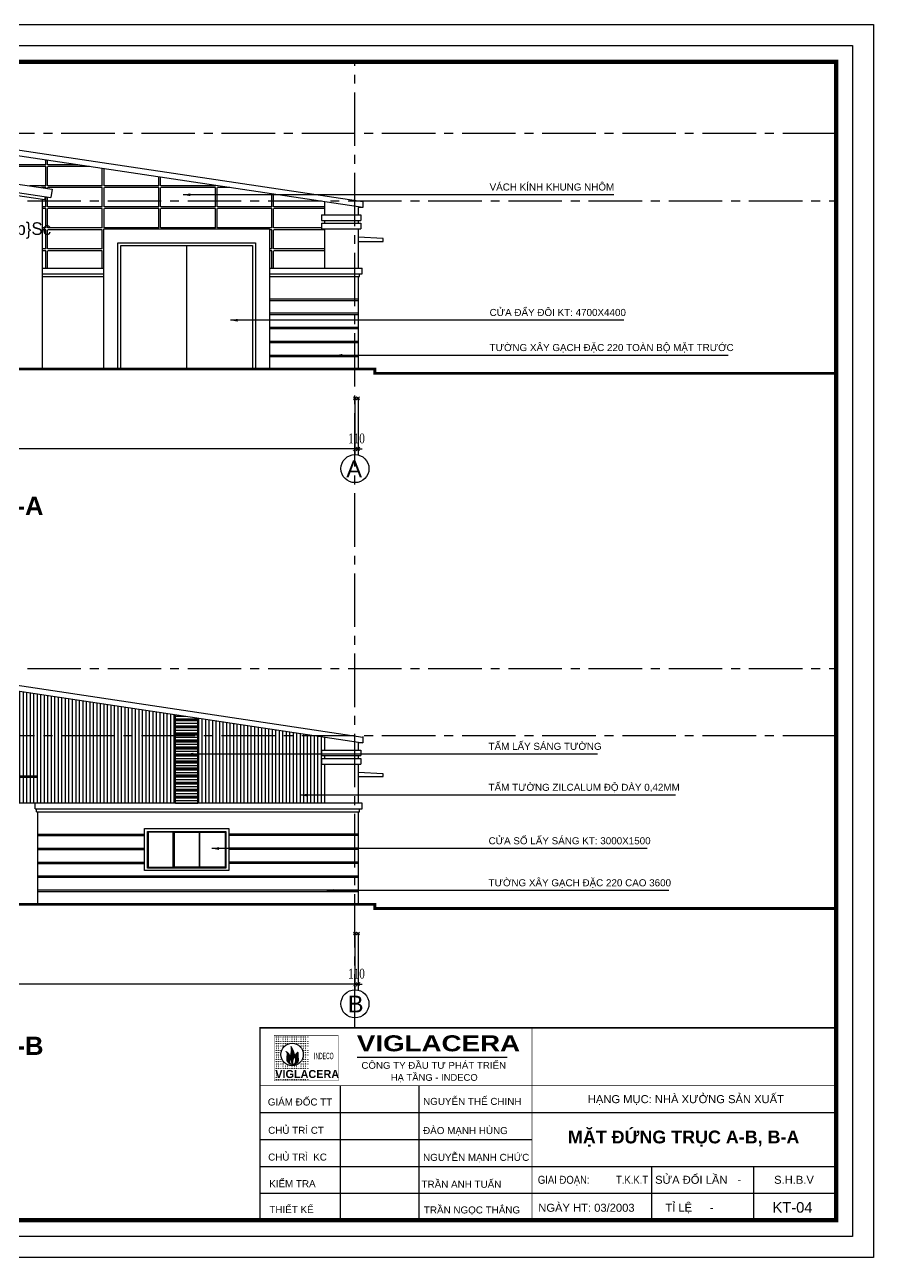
# Model space of a CAD drawing. Extents: x -32628 to 190565, y 82974 to 183560.
# Drawn here: x -2831 to 27424, y 139618 to 183560 of the extents above; entities that cross this region are included whole.
import ezdxf
from ezdxf.enums import TextEntityAlignment as Align

# ---------------------------------------------------------------- set-up
doc = ezdxf.new("R2010")
doc.units = 0
doc.header["$LTSCALE"] = 100
doc.header["$MEASUREMENT"] = 0
doc.header["$PDMODE"] = 35
doc.header["$PDSIZE"] = 50
doc.linetypes.add('CENTER2', pattern=[28.575, 19.05, -3.175, 3.175, -3.175])
doc.layers.get('0').update_dxf_attribs({"linetype": 'CONTINUOUS'})
for name, color, linetype in [('DWGshare.com_BH_DWGshare.com', 137, 'CONTINUOUS'), ('DWGshare.com_DIM_DWGshare.com', 8, 'CONTINUOUS'), ('DWGshare.com_TEXT_DWGshare.com', 2, 'CONTINUOUS'), ('DWGshare.com_THAY_DWGshare.com', 9, 'CONTINUOUS'), ('DWGshare.com_WALLS_BLINE_DWGshare.com', 251, 'CENTER2'), ('DWGshare.com_WALLS_DWGshare.com', 31, 'CONTINUOUS')]:
    doc.layers.add(name, color=color, linetype=linetype)
doc.layers.add('DWGshare.com_DEFPOINTS_DWGshare.com', color=7, linetype='CONTINUOUS', plot=False)
doc.styles.add('1', font='vntimeh.shx', dxfattribs={"width": 0.75})
doc.styles.add('3', font='vnccsa__.shx')
doc.styles.add('CLARENDON', font='', dxfattribs={"height": 2.5})
doc.styles.add('VHARIAL', font='')
doc.styles.add('VHAVANB', font='')
doc.styles.get('CLARENDON').set_extended_font_data('.VnClarendon')
doc.styles.get('VHARIAL').set_extended_font_data('.VnArialH')
doc.styles.get('VHAVANB').set_extended_font_data('.VnArialH', bold=True)
doc.dimstyles.new('D2-100', dxfattribs={"dimtxt": 350, "dimasz": 150, "dimexe": 200, "dimexo": 0, "dimgap": 100, "dimtad": 1, "dimdec": 0, "dimzin": 0, "dimdsep": 46, "dimtxsty": '1', "dimblk1": 'ARCHTICK', "dimblk2": 'ARCHTICK', "dimsah": 1, "dimcen": 0.09, "dimclrd": 256, "dimclre": 256, "dimclrt": 2, "dimadec": 0, "dimazin": 0, "dimtfac": 1, "dimtdec": 0, "dimtmove": 2, "dimatfit": 3, "dimldrblk": 'ARCHTICK', "dimfxl": 1, "dimtolj": 1, "dimtzin": 0, "dimarcsym": 0})

# ---------------------------------------------------------------- blocks, each defined once
blk = doc.blocks.new('1')
h = blk.add_hatch()
h.set_pattern_fill('ANSI31', scale=31.573944, style=0)
h.set_pattern_definition([(45, (-43346.0446, -30216.994), (-2.7907687, 2.7907687), [])])
h.paths.add_polyline_path([(3392, -2735, 0.0668459), (3389, -2591, 0.0273913), (3374, -2516, 0.0362454), (3310, -2305, 0.0342632), (3269, -2205, 0.0438635), (3075, -1842, -0.0357111), (3096, -2192, -0.0335679), (3071, -2459, 0.007252), (3044, -2591, 0.0150279), (3006, -2821), (2997, -2923, 0.0472823), (3026, -3205), (3059, -3302), (3096, -3380), (3151, -3473), (3176, -3517, -0.0673804), (3211, -3603), (3101, -3571, -0.172848), (2968, -3468, -0.0797451), (2932, -3382, -0.0276881), (2917, -3314, -0.0273687), (2909, -3253, -0.0268705), (2903, -3167, -0.0138543), (2919, -2996, 0.0090396), (2924, -2899, 0.0102899), (2925, -2815, 0.0645259), (2910, -2702, 0.0541429), (2860, -2575, 0.053434), (2787, -2465, 0.085491), (2725, -2413, 0.0021546), (2717, -2408, 0.0980874), (2565, -2345, -0.0242446), (2625, -2406, -0.0619823), (2676, -2522, -0.0703567), (2692, -2631, -0.0502079), (2682, -2750, 0.0042132), (2657, -2911, -0.0070613), (2638, -3089, 0.0437813), (2641, -3180, 0.0315997), (2655, -3248, 0.097722), (2729, -3400, 0.0860058), (2871, -3520, -0.0017001), (2960, -3571, 0.049522), (3030, -3596, 0.0363887), (3132, -3614, 0.0361931), (3260, -3617, 0.0420248), (3370, -3603, 0.0565204), (3469, -3569, 0.0493736), (3573, -3507, 0.0846168), (3656, -3447, 0.120403), (3733, -3355, 0.113521), (3770, -3262, 0.0841719), (3791, -3171, 0.0618971), (3788, -3011, -0.0348962), (3765, -2823), (3752, -2704, -0.0290128), (3755, -2400, 0.0592981), (3595, -2540, 0.03043), (3536, -2623, 0.0690208), (3482, -2764, 0.063155), (3467, -2882, 0.0323107), (3476, -3003, -0.0273165), (3493, -3149, -0.0203047), (3491, -3303, -0.026314), (3478, -3422, -0.0149197), (3457, -3494, -0.1465881), (3391, -3573, -0.1323605), (3303, -3596, -0.2734358), (3257, -3569, -0.0779864), (3236, -3511, 0.0023102), (3220, -3400, -0.0602717), (3233, -3243), (3243, -3194, -0.0138968), (3289, -3071, 0.0028633), (3351, -2942, 0.1022781)])
at = {"color": 7}
blk.add_line((9581, -2891), (24393, -2891), dxfattribs=at)
at = {"color": 7, "const_width": 47.4}
blk.add_lwpolyline([(1389, -5241), (7704, -5241), (7704, -751), (1389, -751)], close=True, dxfattribs=at)
for centre in [(1611, -907), (1611, -1129), (1832, -907), (1832, -1129), (2054, -907), (2054, -1129), (2276, -907), (2276, -1129), (2497, -907), (2497, -1129), (2719, -907), (2719, -1129), (2941, -907), (2941, -1129), (3162, -907), (3162, -1129), (3384, -907), (3384, -1129), (3606, -907), (3606, -1129), (3827, -907), (3827, -1129), (4049, -907), (4049, -1129), (4271, -907), (4271, -1129), (4493, -907), (4493, -1129), (4714, -907), (4714, -1129), (1611, -1351), (1611, -1573), (1611, -1794), (1611, -2016), (1611, -2238), (1832, -1351), (1832, -1573), (1832, -1794), (1832, -2016), (1832, -2238), (2054, -1351), (2054, -1573), (2054, -1794), (2054, -2016), (2054, -2238), (2276, -1351), (2276, -1573), (2276, -1794), (2497, -1351), (2497, -1573), (2719, -1351), (2719, -1573), (2941, -1351), (3162, -1351), (3384, -1351), (3606, -1351), (3606, -1573), (3827, -1351), (3827, -1573), (4049, -1351), (4049, -1573), (4049, -1794), (4271, -1351), (4271, -1573), (4271, -1794), (4271, -2016), (4271, -2238), (4493, -1351), (4493, -1573), (4493, -1794), (4493, -2016), (4493, -2238), (4714, -1351), (4714, -1573), (4714, -1794), (4714, -2016), (4714, -2238), (1611, -2459), (1611, -2681), (1611, -2903), (1611, -3124), (1611, -3346), (1611, -3568), (1832, -2459), (1832, -2681), (1832, -2903), (1832, -3124), (1832, -3346), (1832, -3568), (2054, -3124), (2054, -3346), (2054, -3568), (2276, -3568), (4049, -3568), (4271, -3124), (4271, -3346), (4271, -3568), (4493, -2459), (4493, -2681), (4493, -2903), (4493, -3124), (4493, -3346), (4493, -3568), (4714, -2459), (4714, -2681), (4714, -2903), (4714, -3124), (4714, -3346), (4714, -3568), (1611, -3789), (1611, -4011), (1611, -4233), (1611, -4455), (1611, -4676), (1832, -3789), (1832, -4011), (2054, -3789), (2054, -4011), (2276, -3789), (2276, -4011), (2497, -3789), (2497, -4011), (2719, -3789), (2719, -4011), (2941, -3789), (2941, -4011), (3162, -3789), (3162, -4011), (3384, -3789), (3384, -4011), (3606, -3789), (3606, -4011), (3827, -3789), (3827, -4011), (4049, -3789), (4049, -4011), (4271, -3789), (4271, -4011), (4493, -3789), (4493, -4011), (4714, -3789), (4714, -4011), (1611, -4898), (1611, -5120), (1832, -5120), (2054, -5120), (2276, -5120), (2497, -5120), (2719, -5120), (2941, -5120), (3162, -5120), (3384, -5120), (3606, -5120), (3827, -5120), (4049, -5120), (4271, -5120), (4493, -5120), (4714, -5120)]:
    blk.add_circle(centre, 12.3)
at = {"color": 7}
blk.add_circle((3162, -2638), 1105, dxfattribs=at)
for s, height, style, width, p in [('VIGLACERA', 1578.7, 'VHAVANB', 1.24, (9551, -2326)), ('C¤NG TY §ÇU T¦ PH¸T TRIÓN', 665.28, 'VHARIAL', 1.03, (10001, -4050))]:
    blk.add_text(s, height=height, dxfattribs=dict(at, style=style, width=width)).set_placement(p)
for s, height, style, width, p in [('INDECO', 631.5, 'CLARENDON', 0.47, (6292, -2786)), ('viglacera', 789.3, 'VHAVANB', 0.97, (4653, -4567))]:
    blk.add_text(s, height=height, dxfattribs=dict(at, style=style, width=width)).set_placement(p, align=Align.MIDDLE)
at = {"color": 7, "style": 'VHARIAL'}
blk.add_text('H¹ TÇNG - INDECO', height=665.28, dxfattribs=at).set_placement((12901, -5237))
blk = doc.blocks.new('_ARCHTICK')
at = {"color": 0, "linetype": 'ByBlock', "const_width": 0.15}
blk.add_lwpolyline([(-0.5, -0.5), (0.5, 0.5)], dxfattribs=at)
blk = doc.blocks.new('*D148')
at = {"linetype": 'ByBlock', "transparency": 16777216}
for p, q in [((-23056, 151161), (-23056, 149155)), ((8944, 151161), (8944, 149155)), ((8944, 149355), (-23056, 149355))]:
    blk.add_line(p, q, dxfattribs=at)
at = {"layer": 'DWGshare.com_DEFPOINTS_DWGshare.com', "color": 0, "linetype": 'ByBlock', "transparency": 16777216}
for p in [(-23056, 151161), (8944, 151161), (-23056, 149355)]:
    blk.add_point(p, dxfattribs=at)
at = {"linetype": 'ByBlock', "transparency": 16777216, "xscale": 150, "yscale": 150, "zscale": 150, "rotation": 180}
blk.add_blockref('_ARCHTICK', (-23056, 149355), dxfattribs=at)
at = {"linetype": 'ByBlock', "transparency": 16777216, "xscale": 150, "yscale": 150, "zscale": 150}
blk.add_blockref('_ARCHTICK', (8944, 149355), dxfattribs=at)
at = {"color": 2, "linetype": 'ByBlock', "transparency": 16777216, "insert": (-7056, 149630), "char_height": 350, "attachment_point": 5, "style": '1'}
blk.add_mtext('\\A1;32000', dxfattribs=at)
blk = doc.blocks.new('*D157')
at = {"linetype": 'ByBlock', "transparency": 16777216}
for p, q in [((8944, 151161), (8944, 149155)), ((9054, 151161), (9054, 149155)), ((8944, 149355), (8794, 149355)), ((8944, 149355), (9054, 149355)), ((8944, 149355), (9054, 149355)), ((9054, 149355), (9204, 149355))]:
    blk.add_line(p, q, dxfattribs=at)
at = {"layer": 'DWGshare.com_DEFPOINTS_DWGshare.com', "color": 0, "linetype": 'ByBlock', "transparency": 16777216}
for p in [(8944, 151161), (9054, 151161), (9054, 149355)]:
    blk.add_point(p, dxfattribs=at)
at = {"linetype": 'ByBlock', "transparency": 16777216, "xscale": 150, "yscale": 150, "zscale": 150}
blk.add_blockref('_ARCHTICK', (8944, 149355), dxfattribs=at)
at = {"linetype": 'ByBlock', "transparency": 16777216, "xscale": 150, "yscale": 150, "zscale": 150, "rotation": 180}
blk.add_blockref('_ARCHTICK', (9054, 149355), dxfattribs=at)
at = {"color": 2, "linetype": 'ByBlock', "transparency": 16777216, "insert": (8999, 149729), "char_height": 350, "attachment_point": 5, "style": '1'}
blk.add_mtext('\\A1;110', dxfattribs=at)
blk = doc.blocks.new('*D159')
at = {"linetype": 'ByBlock', "transparency": 16777216}
for p, q in [((-23056, 151161), (-23056, 149155)), ((8944, 151161), (8944, 149155)), ((8944, 149355), (-23056, 149355))]:
    blk.add_line(p, q, dxfattribs=at)
at = {"layer": 'DWGshare.com_DEFPOINTS_DWGshare.com', "color": 0, "linetype": 'ByBlock', "transparency": 16777216}
for p in [(-23056, 151161), (8944, 151161), (-23056, 149355)]:
    blk.add_point(p, dxfattribs=at)
at = {"linetype": 'ByBlock', "transparency": 16777216, "xscale": 150, "yscale": 150, "zscale": 150, "rotation": 180}
blk.add_blockref('_ARCHTICK', (-23056, 149355), dxfattribs=at)
at = {"linetype": 'ByBlock', "transparency": 16777216, "xscale": 150, "yscale": 150, "zscale": 150}
blk.add_blockref('_ARCHTICK', (8944, 149355), dxfattribs=at)
at = {"color": 2, "linetype": 'ByBlock', "transparency": 16777216, "insert": (-7056, 149630), "char_height": 350, "attachment_point": 5, "style": '1'}
blk.add_mtext('\\A1;32000', dxfattribs=at)
blk = doc.blocks.new('*D160')
at = {"linetype": 'ByBlock', "transparency": 16777216}
for p, q in [((8944, 151161), (8944, 149155)), ((9054, 151161), (9054, 149155)), ((8944, 149355), (8794, 149355)), ((8944, 149355), (9054, 149355)), ((8944, 149355), (9054, 149355)), ((9054, 149355), (9204, 149355))]:
    blk.add_line(p, q, dxfattribs=at)
at = {"layer": 'DWGshare.com_DEFPOINTS_DWGshare.com', "color": 0, "linetype": 'ByBlock', "transparency": 16777216}
for p in [(8944, 151161), (9054, 151161), (9054, 149355)]:
    blk.add_point(p, dxfattribs=at)
at = {"linetype": 'ByBlock', "transparency": 16777216, "xscale": 150, "yscale": 150, "zscale": 150}
blk.add_blockref('_ARCHTICK', (8944, 149355), dxfattribs=at)
at = {"linetype": 'ByBlock', "transparency": 16777216, "xscale": 150, "yscale": 150, "zscale": 150, "rotation": 180}
blk.add_blockref('_ARCHTICK', (9054, 149355), dxfattribs=at)
at = {"color": 2, "linetype": 'ByBlock', "transparency": 16777216, "insert": (8999, 149729), "char_height": 350, "attachment_point": 5, "style": '1'}
blk.add_mtext('\\A1;110', dxfattribs=at)

msp = doc.modelspace()

# ---------------------------------------------------------------- hatches: boundary and pattern name
at = {"layer": 'DWGshare.com_BH_DWGshare.com'}
h = msp.add_hatch(dxfattribs=at)
h.set_pattern_fill('BRICK20', color=256, scale=250, style=0)
h.set_pattern_definition([(180, (1951.7, 62.5), (-9e-14, -750), [1937.5, -76.7175]), (90, (1951.7, 62.5), (-2014.217, 1e-13), [687.5, -62.5]), (90, (2014.2, 62.5), (-2014.217, 1e-13), [687.5, -62.5]), (180, (1951.7, 0), (-9e-14, -750), [1937.5, -76.7175])])
h.paths.add_polyline_path([(-14105.8, 174882.4), (-11905.8, 174882.4), (-11905.8, 177342.7), (-12004.7, 177327.9), (-12019.6, 177426.8), (-12217.3, 177397.1), (-12261.8, 177693.8), (-7055.8, 178474.7), (-1849.8, 177693.8), (-1894.3, 177397.1), (-2092.1, 177426.8), (-2106.9, 177327.9), (-2205.8, 177342.7), (-2205.8, 174882.4), (-5.8, 174882.4), (-5.8, 176282.4), (5894.2, 176282.4), (5894.2, 174882.4), (7854.2, 174882.4), (7854.2, 176282.4), (7754.2, 176282.4), (7754.2, 176482.4), (7854.2, 176482.4), (7854.2, 176582.4), (7754.2, 176582.4), (7754.2, 176782.4), (7854.2, 176782.4), (7854.2, 177244.9), (-7055.8, 179481.4), (-21965.3, 177245), (-21965.3, 176782.4), (-21865.3, 176782.4), (-21865.3, 176582.4), (-21965.3, 176582.4), (-21965.3, 176482.4), (-21865.3, 176482.4), (-21865.3, 176282.4), (-21965.3, 176282.4), (-21965.3, 174882.4), (-20005.8, 174882.4), (-20005.8, 176282.4), (-14105.8, 176282.4)])
h = msp.add_hatch(dxfattribs=at)
h.set_pattern_fill('LINE', color=256, scale=1000, angle=90, style=0)
h.paths.add_polyline_path([(2544.2, 158962.6), (-7055.8, 160402.6), (-16655.8, 158962.6), (-16655.8, 155803.6), (-9405.8, 155803.6), (-9405.8, 156603.6), (-4705.8, 156603.6), (-4705.8, 155803.6), (2544.2, 155803.6)])
h.paths.add_polyline_path([(-17455.8, 158842.6), (-21965.3, 158166.2), (-21965.3, 157703.6), (-21865.3, 157703.6), (-21865.3, 157503.6), (-21965.3, 157503.6), (-21965.3, 157403.6), (-21865.3, 157403.6), (-21865.3, 157203.6), (-21965.3, 157203.6), (-21965.3, 155803.6), (-17455.8, 155803.6)])
h.paths.add_polyline_path([(7853.7, 157503.6), (7753.7, 157503.6), (7753.7, 157703.6), (7853.7, 157703.6), (7853.7, 158166.2), (3344.2, 158842.6), (3344.2, 155803.6), (7853.7, 155803.6), (7853.7, 157203.6), (7753.7, 157203.6), (7753.7, 157403.6), (7853.7, 157403.6)])
h = msp.add_hatch(dxfattribs=at)
h.set_pattern_fill('PLASTI,_O', color=256, scale=1000)
h.set_pattern_definition([(0, (0, 0), (6e-14, 250), []), (0, (7e-15, 31.25), (6e-14, 250), []), (0, (1e-14, 62.5), (6e-14, 250), []), (0, (3e-14, 156.25), (6e-14, 250), [])])
h.paths.add_polyline_path([(-16655.8, 158962.6), (-17455.8, 158842.6), (-17455.8, 155803.6), (-16655.8, 155803.6)])
h.paths.add_polyline_path([(3344.2, 158842.6), (2544.2, 158962.6), (2544.2, 155803.6), (3344.2, 155803.6)])

# ---------------------------------------------------------------- linework, layer by layer
for p, q in [((5894.2, 173782.4), (9054.2, 173782.4)), ((5894.2, 173732.4), (9054.2, 173732.4)), ((5894.2, 173282.4), (9054.2, 173282.4)), ((5894.2, 173232.4), (9054.2, 173232.4)), ((5894.2, 172782.4), (9054.2, 172782.4)), ((5894.2, 172732.4), (9054.2, 172732.4)), ((5894.2, 172282.4), (9054.2, 172282.4)), ((5894.2, 172232.4), (9054.2, 172232.4)), ((5894.2, 171782.4), (9054.2, 171782.4)), ((5894.2, 171732.4), (9054.2, 171732.4)), ((-2355.8, 154703.6), (1444.2, 154703.6)), ((2485.9, 153497.1), (2485.9, 154797.1)), ((9054.2, 154703.6), (4444.2, 154703.6)), ((-2355.8, 154653.6), (1444.2, 154653.6)), ((9054.2, 154653.6), (4444.2, 154653.6)), ((-2355.8, 154203.6), (1444.2, 154203.6)), ((-2355.8, 154153.6), (1444.2, 154153.6)), ((9054.2, 154203.6), (4444.2, 154203.6)), ((9054.2, 154153.6), (4444.2, 154153.6)), ((-2355.8, 153703.6), (1444.2, 153703.6)), ((-2355.8, 153653.6), (1444.2, 153653.6)), ((3390, 153522.1), (3390, 153497.1)), ((9054.2, 153703.6), (4444.2, 153703.6)), ((9054.2, 153653.6), (4444.2, 153653.6)), ((9054.2, 153203.6), (-2355.8, 153203.6)), ((9054.2, 153153.6), (-2355.8, 153153.6)), ((9054.2, 153203.6), (3604.2, 153203.6)), ((9054.2, 153153.6), (3604.2, 153153.6)), ((9054.2, 152703.6), (-2355.8, 152703.6)), ((9054.2, 152653.6), (-2355.8, 152653.6)), ((9054.2, 152703.6), (3604.2, 152703.6)), ((9054.2, 152653.6), (3604.2, 152653.6))]:
    msp.add_line(p, q, dxfattribs=at)
for points in [[(1569.2, 153522.1), (2460.9, 153522.1), (2460.9, 154772.1), (1569.2, 154772.1)], [(2510.9, 154772.1), (3390, 154772.1), (3390, 153522.1), (2510.9, 153522.1)], [(3415, 154772.1), (4319.2, 154772.1), (4319.2, 153522.1), (3415, 153522.1)]]:
    msp.add_lwpolyline(points, close=True, dxfattribs=at)
at = {"layer": 'DWGshare.com_DEFPOINTS_DWGshare.com'}
msp.add_lwpolyline([(27424.3, 139618), (-32628.4, 139618), (-32628.4, 183560.5), (27424.3, 183560.5)], close=True, dxfattribs=at)
at = {"layer": 'DWGshare.com_TEXT_DWGshare.com'}
for p, q in [((18175.7, 177496), (2824.5, 177496)), ((18534.3, 173024.5), (4512, 173024.5)), ((22247.1, 171772.2), (8238.5, 171772.2)), ((17588.1, 157557.5), (2936.8, 157557.5)), ((20366.4, 156096.8), (6995.9, 156096.8)), ((19366.4, 154191), (3845.9, 154191)), ((20136.1, 152693.4), (7943.6, 152693.4)), ((8412.5, 145736), (8412.5, 140943.6)), ((11233.4, 140943.6), (11233.4, 145736)), ((5559.9, 144777.5), (26098.8, 144777.5)), ((5559.9, 143819), (15258.8, 143819)), ((5559.9, 142860.5), (26098.8, 142860.5)), ((19513, 142860.5), (19513, 140943.6)), ((23157.5, 142860.5), (23157.5, 140943.6)), ((5559.9, 141902.1), (26098.8, 141902.1))]:
    msp.add_line(p, q, dxfattribs=at)
for points in [[(2824.5, 177496, 0, 100, 0), (3074.5, 177496, 100, 100, 0)], [(4512, 173024.5, 0, 100, 0), (4762, 173024.5, 100, 100, 0)], [(8238.5, 171772.2, 0, 100, 0), (8488.5, 171772.2, 100, 100, 0)], [(2936.8, 157557.5, 0, 100, 0), (3186.8, 157557.5, 100, 100, 0)], [(6995.9, 156096.8, 0, 100, 0), (7245.9, 156096.8, 100, 100, 0)], [(3845.9, 154191, 0, 100, 0), (4095.9, 154191, 100, 100, 0)], [(7943.6, 152693.4, 0, 100, 0), (8193.6, 152693.4, 100, 100, 0)]]:
    msp.add_lwpolyline(points, format="xyseb", dxfattribs=at)
at = {"layer": 'DWGshare.com_TEXT_DWGshare.com', "const_width": 57.1}
msp.add_lwpolyline([(5559.9, 140943.6), (26098.8, 140943.6), (26098.8, 147803.5), (5559.9, 147803.5)], close=True, dxfattribs=at)
at = {"layer": 'DWGshare.com_TEXT_DWGshare.com', "const_width": 22.8}
for points in [[(15258.8, 147803.5), (15258.8, 140943.6)], [(5559.9, 145736), (26098.8, 145736)]]:
    msp.add_lwpolyline(points, dxfattribs=at)
at = {"layer": 'DWGshare.com_TEXT_DWGshare.com'}
for centre in [(8944.2, 167733.9), (8944.2, 148655.2)]:
    msp.add_circle(centre, 500, dxfattribs=at)
at = {"layer": 'DWGshare.com_THAY_DWGshare.com'}
for p, q in [((9228.8, 177239.7), (-7055.8, 179682.4)), ((9219.7, 177040), (-7055.8, 179481.4)), ((-7055.8, 178474.7), (-1849.8, 177693.8)), ((-7085.5, 178074.6), (-2106.9, 177327.9)), ((-7070.7, 178173.5), (-1894.3, 177397.1)), ((-1849.8, 177693.8), (-1894.3, 177397.1)), ((-2205.8, 177342.7), (-2205.8, 171282.4)), ((-2106.9, 177327.9), (-2092.1, 177426.8)), ((7854.2, 177246.9), (7854.2, 176782.4)), ((7754.2, 176782.4), (9154.2, 176782.4)), ((7754.2, 176782.4), (7754.2, 176582.4)), ((9154.2, 176782.4), (9154.2, 176582.4)), ((7754.2, 176582.4), (9154.2, 176582.4)), ((7754.2, 176482.4), (9154.2, 176482.4)), ((7754.2, 176482.4), (7754.2, 176282.4)), ((7754.2, 176282.4), (9154.2, 176282.4)), ((7854.2, 176582.4), (7854.2, 176482.4)), ((7854.2, 176282.4), (7854.2, 174882.4)), ((9154.2, 176482.4), (9154.2, 176282.4)), ((2944.2, 175682.4), (2944.2, 171282.4)), ((-2205.8, 174882.4), (-5.8, 174882.4)), ((-2205.8, 174682.4), (-5.8, 174682.4)), ((-2205.8, 174582.4), (-5.8, 174582.4)), ((5894.2, 174882.4), (9204.2, 174882.4)), ((5894.2, 174682.4), (9204.2, 174682.4)), ((5894.2, 174582.4), (9104.2, 174582.4)), ((9054.2, 174582.4), (9054.2, 171282.4)), ((9104.2, 174582.4), (9104.2, 174682.4)), ((9204.2, 174682.4), (9204.2, 174882.4)), ((-7055.8, 160603.6), (9228.8, 158160.9)), ((-7055.8, 160402.6), (9219.7, 157961.3)), ((2544.2, 155803.6), (2544.2, 158962.6)), ((3344.2, 155803.6), (3344.2, 158842.6)), ((7853.7, 158168.2), (7853.7, 157703.6)), ((7753.7, 157703.6), (7753.7, 157503.6)), ((7753.7, 157703.6), (9153.7, 157703.6)), ((7753.7, 157503.6), (9153.7, 157503.6)), ((7753.7, 157403.6), (9153.7, 157403.6)), ((7753.7, 157403.6), (7753.7, 157203.6)), ((7853.7, 157503.6), (7853.7, 157403.6)), ((9153.7, 157703.6), (9153.7, 157503.6)), ((9153.7, 157403.6), (9153.7, 157203.6)), ((7753.7, 157203.6), (9153.7, 157203.6)), ((7853.7, 157203.6), (7853.7, 155803.6)), ((9204.2, 155803.6), (-4705.8, 155803.6)), ((-2455.8, 155603.6), (-2455.8, 155803.6)), ((-2455.8, 155603.6), (9204.2, 155603.6)), ((-2405.8, 155503.6), (-2405.8, 155603.6)), ((9104.2, 155503.6), (9104.2, 155603.6)), ((9204.2, 155603.6), (9204.2, 155803.6)), ((-2405.8, 155503.6), (9104.2, 155503.6)), ((-2355.8, 152203.6), (-2355.8, 155503.6)), ((9054.2, 155503.6), (9054.2, 152203.6))]:
    msp.add_line(p, q, dxfattribs=at)
for points in [[(26675.6, 140366.7), (-31879.7, 140366.7), (-31879.7, 182811.8), (26675.6, 182811.8)], [(4444.2, 153403.6), (1444.2, 153403.6), (1444.2, 154903.6), (4444.2, 154903.6)], [(4344.2, 153497.1), (1544.2, 153497.1), (1544.2, 154797.1), (4344.2, 154797.1)]]:
    msp.add_lwpolyline(points, close=True, dxfattribs=at)
at = {"layer": 'DWGshare.com_THAY_DWGshare.com', "const_width": 143.5}
msp.add_lwpolyline([(-31302.8, 140943.6), (-31302.8, 182234.9), (26098.8, 182234.9), (26098.8, 140943.6)], close=True, dxfattribs=at)
at = {"layer": 'DWGshare.com_THAY_DWGshare.com'}
for points in [[(9228.8, 177263.7), (9228.8, 177040), (9054.2, 177040), (9054.2, 176782.4)], [(-5.8, 171282.4), (-5.8, 176282.4), (5894.2, 176282.4), (5894.2, 171282.4)], [(9054.2, 176582.4), (9054.2, 176482.4)], [(9054.2, 176282.4), (9054.2, 174882.4)], [(494.2, 171282.4), (494.2, 175782.4), (5394.2, 175782.4), (5394.2, 171282.4)], [(9054.2, 175832.1), (9954.2, 175832.1), (9954.2, 175932.1), (9054.2, 175982.1)], [(594.2, 171282.4), (594.2, 175682.4), (5294.2, 175682.4), (5294.2, 171282.4)], [(9228.8, 158185), (9228.8, 157961.3), (9053.7, 157961.3), (9053.7, 157703.6)], [(9053.7, 157503.6), (9053.7, 157403.6)], [(9053.7, 157203.6), (9053.7, 155803.6)], [(9053.7, 156753.3), (9954.2, 156753.3), (9954.2, 156853.3), (9053.7, 156902.5)]]:
    msp.add_lwpolyline(points, dxfattribs=at)
at = {"layer": 'DWGshare.com_THAY_DWGshare.com', "const_width": 100}
msp.add_lwpolyline([(-11756.1, 156753.3), (-2355.5, 156753.3)], dxfattribs=at)
at = {"layer": 'DWGshare.com_WALLS_BLINE_DWGshare.com'}
for p, q in [((8944.2, 147803.5), (8944.2, 182234.9)), ((26098.8, 179682.4), (-31302.8, 179682.4)), ((-31302.8, 177282.4), (26098.8, 177282.4)), ((-31302.8, 160603.6), (26098.8, 160603.6)), ((26098.8, 158203.6), (-31302.8, 158203.6))]:
    msp.add_line(p, q, dxfattribs=at)
at = {"layer": 'DWGshare.com_WALLS_DWGshare.com', "const_width": 100}
for points in [[(-23765.8, 171132.4), (-23765.8, 171282.4), (9654.2, 171282.4), (9654.2, 171132.4)], [(26098.8, 171132.4), (9604.2, 171132.4)], [(9654.2, 152053.6), (9654.2, 152203.6), (-23765.8, 152203.6), (-23765.8, 152053.6)], [(26098.8, 152053.6), (9604.2, 152053.6)]]:
    msp.add_lwpolyline(points, dxfattribs=at)

# ---------------------------------------------------------------- block references
at = {"xscale": 0.3613895995832174, "yscale": 0.3613895995832174, "zscale": 0.3613895995832174}
msp.add_blockref('1', (5559.9, 147803.5), dxfattribs=at)

# ---------------------------------------------------------------- texts
at = {"layer": 'DWGshare.com_TEXT_DWGshare.com', "style": 'VHARIAL'}
for s, height, p in [('v¸ch kÝnh khung nh«m', 251.031, (13744.3, 177647.9)), ('cöa ®Èy ®«i kt: 4700x4400', 251.031, (13744.3, 173176.3)), ('t\xadêng x©y g¹ch ®Æc 220 toµn bé mÆt tr\xadíc', 251.031, (13744.3, 171924)), ('a', 600, (8636, 167426.2)), ('tÊm lÊy s¸ng t\xadêng', 251.031, (13708, 157709.3)), ('tÊm t\xadêng zilcalum ®é dµy 0,42mm', 251.031, (13708, 156248.6)), ('cöa sæ lÊy s¸ng kt: 3000x1500', 251.031, (13708, 154342.9)), ('t\xadêng x©y g¹ch ®Æc 220 cao 3600', 251.031, (13708, 152845.3)), ('b', 600, (8690.8, 148347.4)), ('Gi¸m ®èc tt', 251.031, (5836.7, 145030.9)), ('nguyÔn thÕ chinh', 251.031, (11373.9, 145051.8)), ('chñ tr× ct', 251.03, (5850.8, 144022.2)), ('®µo m¹nh hïng', 251.031, (11372.8, 144011.8)), ('Chñ tr× ', 251.03, (5850.8, 143067.5)), ('kc', 251.03, (7455.7, 143067.5)), ('nguyÔn m¹nh chøc', 251.031, (11372.8, 143057.1)), ('kiÓm tra', 251.03, (5885.9, 142119.2)), ('trÇn anh tuÊn', 251.031, (11317.9, 142098.6)), ('söa ®æi lÇn', 285.262, (19645.1, 142240.1)), ('S.H.B.V', 285.26, (23886.9, 142240.1)), ('-', 285.3, (22582, 142240.1)), ('thiÕt kÕ', 251.03, (5892.8, 141198.3)), ('trÇn ngäc th¾ng', 251.031, (11402, 141182.4)), ('Ngµy HT: 03/2003', 285.262, (15479.6, 141243.2)), ('tØ lÖ', 285.26, (20008.6, 141245.7)), ('-', 285.3, (21598.8, 141245.7))]:
    msp.add_text(s, height=height, dxfattribs=at).set_placement(p)
at = {"layer": 'DWGshare.com_TEXT_DWGshare.com', "style": '3'}
msp.add_text('nhaF maSy bao biF liksin phU{ng b}Sc', height=450, dxfattribs=at).set_placement((-7039.5, 176064.7), align=Align.CENTER)
at = {"layer": 'DWGshare.com_TEXT_DWGshare.com'}
for s, height, style, p in [('mÆt ®øng trôc b-a', 650, 'VHAVANB', (-6975.7, 166415.7)), ('mÆt ®øng trôc a-b', 650, 'VHAVANB', (-6975.7, 147168.6)), ('H¹ng môc: nhµ x\xadëng s¶n xuÊt', 285.262, 'VHARIAL', (20741.2, 145269.1)), ('mÆt ®øng trôc a-b, b-a', 456.42, 'VHAVANB', (20662.4, 143915.5)), ('kt-04', 375.33, 'VHARIAL', (24542.5, 141398.9))]:
    msp.add_text(s, height=height, dxfattribs=dict(at, style=style)).set_placement(p, align=Align.MIDDLE)
at = {"layer": 'DWGshare.com_TEXT_DWGshare.com', "style": 'VHARIAL', "width": 0.85}
msp.add_text('Giai ®o¹n:', height=285.26, dxfattribs=at).set_placement((15464, 142240.1))
msp.add_text('T.K.K.T', height=285.26, dxfattribs=at).set_placement((19396.9, 142239.2), align=Align.RIGHT)

# ---------------------------------------------------------------- dimensions: what is measured, and where the dimension line sits
at = {"layer": 'DWGshare.com_DIM_DWGshare.com'}
dim = msp.add_linear_dim(base=(-23055.8, 168433.9), p1=(8944.2, 170239.5), p2=(-23055.8, 170239.5), dimstyle='D2-100', dxfattribs=at)
dim.commit()
dim.dimension.update_dxf_attribs({"geometry": '*D159', "text_midpoint": (-7055.8, 168708.9), "insert": (0, 19078.7)})
dim = msp.add_linear_dim(base=(9054.2, 168433.9), p1=(8944.2, 170239.5), p2=(9054.2, 170239.5), dimstyle='D2-100', dxfattribs=at)
dim.commit()
dim.dimension.update_dxf_attribs({"geometry": '*D160', "text_midpoint": (8999.2, 168807.3), "dimtype": 160, "insert": (0, 19078.7)})
dim = msp.add_linear_dim(base=(-23055.8, 149355.2), p1=(8944.2, 151160.8), p2=(-23055.8, 151160.8), dimstyle='D2-100', dxfattribs=at)
dim.commit()
dim.dimension.update_dxf_attribs({"geometry": '*D148', "text_midpoint": (-7055.8, 149630.2)})
dim = msp.add_linear_dim(base=(9054.2, 149355.2), p1=(8944.2, 151160.8), p2=(9054.2, 151160.8), dimstyle='D2-100', dxfattribs=at)
dim.commit()
dim.dimension.update_dxf_attribs({"geometry": '*D157', "text_midpoint": (8999.2, 149728.5), "dimtype": 160})

doc.saveas('drawing.dxf')
